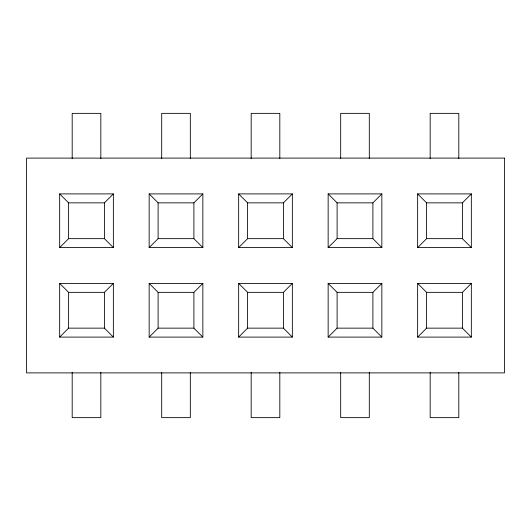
<?xml version="1.0" encoding="UTF-8"?>
<svg xmlns="http://www.w3.org/2000/svg" width="531" height="531" viewBox="0 0 531 531"><rect width="100%" height="100%" fill="white"/><g stroke="black" fill="none" stroke-linecap="round" stroke-linejoin="round"><path stroke-width="0.8" d="M59.664 247.599L68.612 238.651L104.408 238.651L113.362 247.599L59.664 247.599L59.664 193.901L113.362 193.901L113.362 247.599M104.408 238.651L104.408 202.855L113.362 193.901M59.664 337.099L68.612 328.145L104.408 328.145L113.362 337.099L59.664 337.099L59.664 283.401L113.362 283.401L113.362 337.099M104.408 328.145L104.408 292.349L113.362 283.401M149.158 247.599L158.105 238.651L193.901 238.651L202.855 247.599L149.158 247.599L149.158 193.901L202.855 193.901L202.855 247.599M193.901 238.651L193.901 202.855L202.855 193.901M149.158 337.099L158.105 328.145L193.901 328.145L202.855 337.099L149.158 337.099L149.158 283.401L202.855 283.401L202.855 337.099M193.901 328.145L193.901 292.349L202.855 283.401M238.651 247.599L247.599 238.651L283.401 238.651L292.349 247.599L292.349 193.901L238.651 193.901L238.651 247.599L292.349 247.599M238.651 193.901L247.599 202.855L283.401 202.855L292.349 193.901M238.651 337.099L247.599 328.145L283.401 328.145L292.349 337.099L292.349 283.401L238.651 283.401L238.651 337.099L292.349 337.099M238.651 283.401L247.599 292.349L283.401 292.349L292.349 283.401M328.145 247.599L337.099 238.651L372.895 238.651L381.842 247.599L328.145 247.599L328.145 193.901L381.842 193.901L381.842 247.599M372.895 238.651L372.895 202.855L381.842 193.901M328.145 337.099L337.099 328.145L372.895 328.145L381.842 337.099L328.145 337.099L328.145 283.401L381.842 283.401L381.842 337.099M372.895 328.145L372.895 292.349L381.842 283.401M417.638 247.599L426.592 238.651L462.388 238.651L471.336 247.599L417.638 247.599L417.638 193.901L471.336 193.901L471.336 247.599M462.388 238.651L462.388 202.855L471.336 193.901M417.638 337.099L426.592 328.145L462.388 328.145L471.336 337.099L417.638 337.099L417.638 283.401L471.336 283.401L471.336 337.099M417.638 283.401L426.592 292.349L462.388 292.349L471.336 283.401M59.664 193.901L68.612 202.855L104.408 202.855M149.158 193.901L158.105 202.855L193.901 202.855M328.145 193.901L337.099 202.855L372.895 202.855M417.638 193.901L426.592 202.855L462.388 202.855M59.664 283.401L68.612 292.349L104.408 292.349M149.158 283.401L158.105 292.349L193.901 292.349M328.145 283.401L337.099 292.349L372.895 292.349M462.388 292.349L462.388 328.145M458.811 158.623L458.811 113.362L430.17 113.362L430.17 158.623M458.811 372.377L458.811 417.638L430.17 417.638L430.17 372.377M426.592 202.855L426.592 238.651M426.592 292.349L426.592 328.145M369.31 158.623L369.31 113.362L340.676 113.362L340.676 158.623M369.31 372.377L369.31 417.638L340.676 417.638L340.676 372.377M337.099 202.855L337.099 238.651M337.099 292.349L337.099 328.145M283.401 202.855L283.401 238.651M283.401 292.349L283.401 328.145M279.817 158.623L279.817 113.362L251.183 113.362L251.183 158.623M279.817 372.377L279.817 417.638L251.183 417.638L251.183 372.377M247.599 202.855L247.599 238.651M247.599 292.349L247.599 328.145M190.324 158.623L190.324 113.362L161.689 113.362L161.689 158.623M190.324 372.377L190.324 417.638L161.689 417.638L161.689 372.377M158.105 202.855L158.105 238.651M158.105 292.349L158.105 328.145M100.83 158.623L100.83 113.362L72.189 113.362L72.189 158.623M100.83 372.377L100.83 417.638L72.189 417.638L72.189 372.377M68.612 202.855L68.612 238.651M68.612 292.349L68.612 328.145M504.45 158.105L26.55 158.105L26.55 372.895L504.45 372.895L504.45 158.105"/></g></svg>
